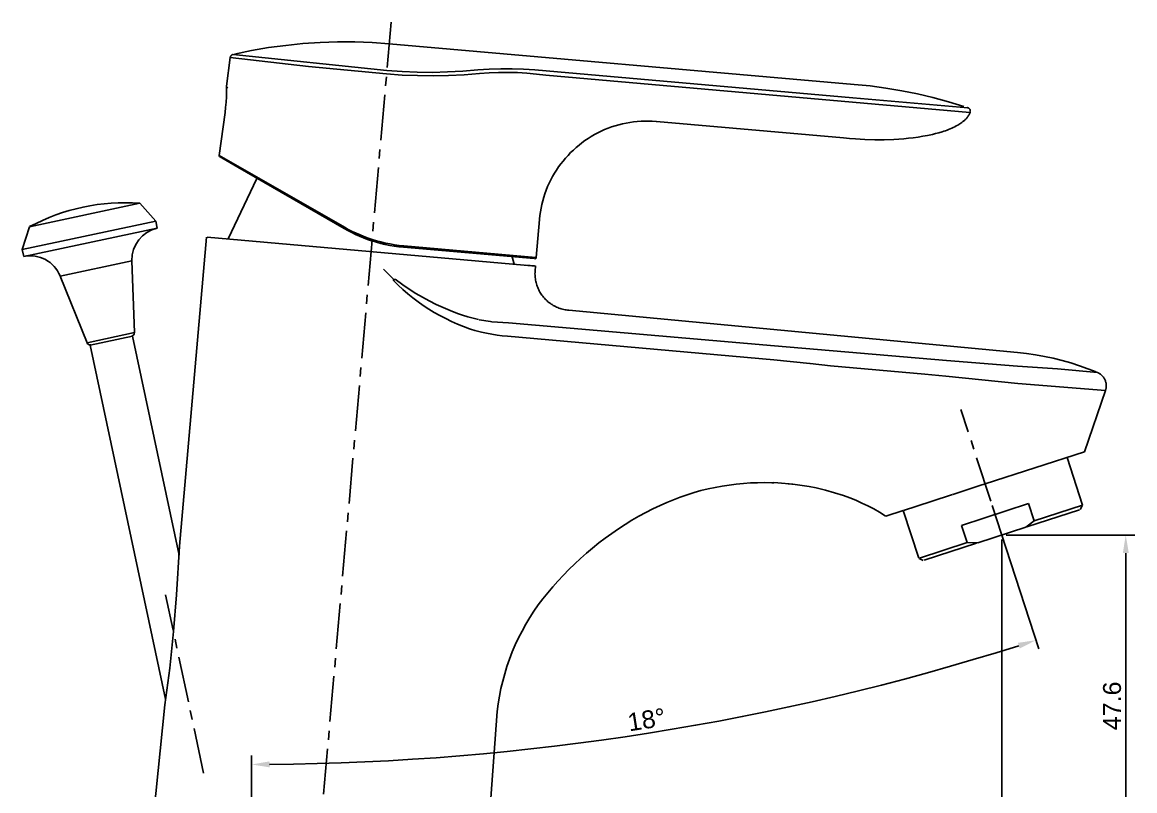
# Model space of a CAD drawing. Header units: millimetres. Extents: x 601 to 1195, y -13 to 407.
# Drawn here: x 729.8 to 884.8, y 137.5 to 244.5 of the extents above; entities that cross this region are included whole.
import ezdxf

# ---------------------------------------------------------------- set-up
doc = ezdxf.new("R2010")
doc.units = ezdxf.units.MM
doc.header["$LTSCALE"] = 0.1
doc.linetypes.add('CENTERX2', pattern=[101.6, 63.5, -12.7, 12.7, -12.7])
for name, color, linetype in [('CENTER', 1, 'CENTERX2'), ('DIM', 3, 'Continuous'), ('MAKE2D ______', 7, 'Continuous'), ('MAKE2D ______ - TANGENT', 7, 'Continuous')]:
    doc.layers.add(name, color=color, linetype=linetype)
doc.styles.get("Standard").update_dxf_attribs({"font": 'arial.ttf'})
doc.dimstyles.new('ISO-25', dxfattribs={"dimtxt": 2.5, "dimasz": 2.5, "dimexe": 1.25, "dimexo": 0.625, "dimtad": 1, "dimdec": 1, "dimdsep": 46, "dimtxsty": 'Standard', "dimcen": 2.5, "dimadec": 0, "dimazin": 2, "dimtfac": 1, "dimtdec": 1, "dimtmove": 0, "dimatfit": 3, "dimfxl": 1, "dimarcsym": 0})

# ---------------------------------------------------------------- blocks, each defined once
blk = doc.blocks.new('*D4')
at = {"layer": 'Defpoints', "color": 0, "transparency": 16777216}
for p in [(860.56, 190.6), (864.72, 177.82), (798.72, 143.09), (761.77, 135.02), (761.77, 66.56)]:
    blk.add_point(p, dxfattribs=at)
at = {"layer": 'DIM', "color": 0, "lineweight": -2, "transparency": 16777216}
for p, q in [((864.91, 177.22), (871.39, 157.27)), ((761.77, 135.65), (761.77, 142.4))]:
    blk.add_line(p, q, dxfattribs=at)
blk.add_arc((761.77, 494.67), 353.51, 270.4052, 287.5948, dxfattribs=at)
at = {"layer": 'DIM', "color": 0, "transparency": 16777216}
for points in [[(868.5, 158.09), (868.76, 157.3), (871.01, 158.46)], [(764.27, 140.75), (764.26, 141.58), (761.77, 141.15)]]:
    blk.add_solid(points, dxfattribs=at)
at = {"layer": 'DIM', "color": 0, "transparency": 16777216, "insert": (816.77, 147.38), "char_height": 2.5, "attachment_point": 5, "rotation": 9}
blk.add_mtext('18°', dxfattribs=at)
blk = doc.blocks.new('*D5')
at = {"layer": 'Defpoints', "color": 0, "transparency": 16777216}
for p in [(866.25, 173.1), (883.52, 173.1), (794.21, 125.52)]:
    blk.add_point(p, dxfattribs=at)
at = {"layer": 'DIM', "color": 0, "lineweight": -2, "transparency": 16777216}
for p, q in [((866.87, 173.1), (884.77, 173.1)), ((883.52, 128.02), (883.52, 170.6)), ((794.84, 125.52), (884.77, 125.52))]:
    blk.add_line(p, q, dxfattribs=at)
at = {"layer": 'DIM', "color": 0, "transparency": 16777216}
for points in [[(883.11, 170.6), (883.94, 170.6), (883.52, 173.1)], [(883.11, 128.02), (883.94, 128.02), (883.52, 125.52)]]:
    blk.add_solid(points, dxfattribs=at)
at = {"layer": 'DIM', "color": 0, "transparency": 16777216, "insert": (881.62, 149.31), "char_height": 2.5, "attachment_point": 5, "rotation": 90}
blk.add_mtext('47.6', dxfattribs=at)
blk = doc.blocks.new('*D6')
at = {"layer": 'Defpoints', "color": 0, "transparency": 16777216}
for p in [(866.25, 173.1), (770.79, 125.52), (866.25, 110.11)]:
    blk.add_point(p, dxfattribs=at)
at = {"layer": 'DIM', "color": 0, "lineweight": -2, "transparency": 16777216}
for p, q in [((866.25, 172.48), (866.25, 108.86)), ((770.79, 124.9), (770.79, 108.86)), ((773.29, 110.11), (863.75, 110.11))]:
    blk.add_line(p, q, dxfattribs=at)
at = {"layer": 'DIM', "color": 0, "transparency": 16777216}
for points in [[(773.29, 110.52), (773.29, 109.69), (770.79, 110.11)], [(863.75, 110.52), (863.75, 109.69), (866.25, 110.11)]]:
    blk.add_solid(points, dxfattribs=at)
at = {"layer": 'DIM', "color": 0, "transparency": 16777216, "insert": (818.52, 112.01), "char_height": 2.5, "attachment_point": 5}
blk.add_mtext('95.5', dxfattribs=at)

msp = doc.modelspace()

# ---------------------------------------------------------------- linework, layer by layer
for p, q in [((730.85, 216.06), (746.18, 219.32)), ((746.18, 219.32), (748.41, 216.85)), ((729.83, 212.9), (748.41, 216.85)), ((730.85, 216.06), (729.83, 212.9)), ((730.03, 211.92), (748.62, 215.87)), ((748.41, 216.85), (748.62, 215.87)), ((729.83, 212.9), (730.03, 211.92)), ((735.1, 209.19), (745.1, 211.32)), ((745.1, 211.32), (745.45, 201.31)), ((735.1, 209.19), (738.85, 199.9)), ((745.45, 201.31), (738.85, 199.9)), ((739.3, 199.58), (745.17, 200.82)), ((745.17, 200.82), (751.66, 170.32)), ((739.3, 199.58), (749.79, 150.25))]:
    msp.add_line(p, q)
for centre, radius, start, end in [((744.11, 191.4), 28, 85.7469, 118.2531), ((749.6, 211.48), 4.5, 102.5674, 182), ((730.93, 207.51), 4.5, 22, 101.4326), ((739.31, 200.09), 0.5, 202, 276.6668), ((744.95, 201.29), 0.5, 287.3332, 2)]:
    msp.add_arc(centre, radius, start, end)
at = {"layer": 'CENTER'}
for p, q in [((781.2, 244.54), (770.53, 122.52)), ((864.72, 177.82), (860.56, 190.6)), ((755.07, 139.96), (749.79, 164.8))]:
    msp.add_line(p, q, dxfattribs=at)
at = {"layer": 'DIM'}
for p, q in [((844.21, 228.42), (845.03, 228.35)), ((757.3, 225.86), (757.27, 225.98)), ((757.64, 225.63), (759.86, 224.35)), ((805.94, 204.42), (805.77, 204.43)), ((840.4, 179.67), (841.69, 179.38)), ((841.69, 179.38), (844.21, 178.62)), ((849.99, 175.8), (850.1, 175.73))]:
    msp.add_line(p, q, dxfattribs=at)
at = {"layer": 'MAKE2D ______'}
for p, q in [((768.92, 241.57), (771.32, 241.73)), ((771.32, 241.73), (773.72, 241.81)), ((773.72, 241.81), (776.13, 241.81)), ((776.13, 241.81), (778.54, 241.72)), ((778.54, 241.72), (780.94, 241.55)), ((759.4, 240.1), (761.76, 240.59)), ((761.76, 240.59), (764.13, 241)), ((764.13, 241), (766.52, 241.32)), ((766.52, 241.32), (768.92, 241.57)), ((780.94, 241.55), (845.69, 235.89)), ((758.27, 235.64), (758.8, 239.63)), ((758.81, 239.68), (758.8, 239.67)), ((758.8, 239.67), (758.8, 239.65)), ((758.8, 239.65), (758.8, 239.63)), ((758.82, 239.72), (758.81, 239.7)), ((758.81, 239.7), (758.81, 239.68)), ((758.83, 239.75), (758.82, 239.73)), ((758.82, 239.73), (758.82, 239.72)), ((758.84, 239.76), (758.83, 239.75)), ((758.85, 239.8), (758.84, 239.78)), ((758.84, 239.78), (758.84, 239.76)), ((758.86, 239.81), (758.85, 239.8)), ((758.87, 239.83), (758.86, 239.81)), ((758.88, 239.84), (758.87, 239.83)), ((758.89, 239.85), (758.88, 239.84)), ((758.9, 239.87), (758.89, 239.85)), ((758.91, 239.88), (758.9, 239.87)), ((758.92, 239.9), (758.91, 239.88)), ((758.93, 239.91), (758.92, 239.9)), ((758.94, 239.92), (758.93, 239.91)), ((758.96, 239.93), (758.94, 239.92)), ((758.97, 239.94), (758.96, 239.93)), ((758.98, 239.96), (758.97, 239.94)), ((759, 239.97), (758.98, 239.96)), ((759.01, 239.98), (759, 239.97)), ((759.02, 239.99), (759.01, 239.98)), ((759.04, 239.99), (759.02, 239.99)), ((759.05, 240), (759.04, 239.99)), ((759.07, 240.01), (759.05, 240)), ((759.08, 240.02), (759.07, 240.01)), ((759.1, 240.03), (759.08, 240.02)), ((759.12, 240.03), (759.1, 240.03)), ((759.13, 240.04), (759.12, 240.03)), ((759.15, 240.04), (759.13, 240.04)), ((759.17, 240.05), (759.15, 240.04)), ((759.18, 240.05), (759.17, 240.05)), ((759.18, 240.05), (759.19, 240.05)), ((845.69, 235.89), (847.91, 235.66)), ((847.91, 235.66), (850.12, 235.36)), ((758.32, 235.48), (758.45, 235.42)), ((850.12, 235.36), (852.31, 234.99)), ((852.31, 234.99), (854.5, 234.55)), ((854.5, 234.55), (856.67, 234.04)), ((856.67, 234.04), (858.82, 233.46)), ((858.82, 233.46), (860.95, 232.82)), ((861.42, 232.67), (861.46, 232.65)), ((861.53, 232.63), (861.55, 232.62)), ((861.55, 232.62), (861.57, 232.62)), ((861.57, 232.62), (861.58, 232.61)), ((861.58, 232.61), (861.6, 232.6)), ((861.6, 232.6), (861.61, 232.59)), ((861.61, 232.59), (861.63, 232.59)), ((861.63, 232.59), (861.64, 232.58)), ((861.64, 232.58), (861.66, 232.57)), ((861.66, 232.57), (861.67, 232.56)), ((861.67, 232.56), (861.68, 232.55)), ((861.68, 232.55), (861.7, 232.54)), ((861.7, 232.54), (861.71, 232.52)), ((861.71, 232.52), (861.72, 232.51)), ((861.72, 232.51), (861.74, 232.5)), ((861.74, 232.5), (861.75, 232.49)), ((861.75, 232.49), (861.76, 232.47)), ((861.76, 232.47), (861.77, 232.46)), ((861.77, 232.46), (861.78, 232.45)), ((861.78, 232.45), (861.79, 232.43)), ((861.79, 232.43), (861.8, 232.42)), ((861.1, 230.92), (861.04, 230.87)), ((861.16, 230.98), (861.1, 230.92)), ((861.23, 231.04), (861.16, 230.98)), ((861.27, 231.09), (861.23, 231.04)), ((861.32, 231.15), (861.27, 231.09)), ((861.37, 231.2), (861.32, 231.15)), ((861.41, 231.25), (861.37, 231.2)), ((861.46, 231.3), (861.41, 231.25)), ((861.5, 231.36), (861.46, 231.3)), ((861.54, 231.41), (861.5, 231.36)), ((861.58, 231.47), (861.54, 231.41)), ((861.62, 231.53), (861.58, 231.47)), ((861.66, 231.59), (861.62, 231.53)), ((861.69, 231.65), (861.66, 231.59)), ((861.73, 231.71), (861.69, 231.65)), ((861.76, 231.77), (861.73, 231.71)), ((861.79, 231.84), (861.76, 231.77)), ((861.82, 231.9), (861.79, 231.84)), ((861.8, 232.42), (861.81, 232.4)), ((861.81, 232.4), (861.82, 232.39)), ((861.82, 232.39), (861.83, 232.37)), ((861.83, 231.93), (861.82, 231.9)), ((861.83, 232.37), (861.83, 232.36)), ((861.83, 232.36), (861.84, 232.34)), ((861.84, 231.97), (861.83, 231.93)), ((861.84, 232.34), (861.85, 232.32)), ((861.85, 232.32), (861.85, 232.31)), ((861.85, 232.31), (861.86, 232.29)), ((861.86, 232.02), (861.85, 232)), ((861.85, 232), (861.85, 231.98)), ((861.86, 232.29), (861.86, 232.27)), ((861.86, 232.27), (861.86, 232.26)), ((861.86, 232.26), (861.87, 232.24)), ((861.87, 232.07), (861.86, 232.05)), ((861.86, 232.05), (861.86, 232.03)), ((861.86, 232.03), (861.86, 232.02)), ((861.87, 232.24), (861.87, 232.22)), ((861.87, 232.22), (861.87, 232.21)), ((861.87, 232.21), (861.87, 232.19)), ((861.87, 232.19), (861.88, 232.17)), ((861.88, 232.14), (861.87, 232.12)), ((861.87, 232.12), (861.87, 232.1)), ((861.87, 232.1), (861.87, 232.08)), ((861.87, 232.08), (861.87, 232.07)), ((861.88, 232.17), (861.88, 232.15)), ((861.88, 232.15), (861.88, 232.14)), ((844.21, 228.42), (818.14, 230.7)), ((858.18, 229.35), (857.96, 229.28)), ((858.41, 229.43), (858.18, 229.35)), ((858.63, 229.51), (858.41, 229.43)), ((858.85, 229.59), (858.63, 229.51)), ((859.07, 229.68), (858.85, 229.59)), ((859.28, 229.78), (859.07, 229.68)), ((859.5, 229.88), (859.28, 229.78)), ((859.71, 229.99), (859.5, 229.88)), ((859.92, 230.1), (859.71, 229.99)), ((860.13, 230.21), (859.92, 230.1)), ((860.27, 230.3), (860.13, 230.21)), ((860.42, 230.4), (860.27, 230.3)), ((860.56, 230.49), (860.42, 230.4)), ((860.7, 230.59), (860.56, 230.49)), ((860.84, 230.7), (860.7, 230.59)), ((860.91, 230.75), (860.84, 230.7)), ((860.97, 230.81), (860.91, 230.75)), ((861.04, 230.87), (860.97, 230.81)), ((845.03, 228.35), (845.86, 228.28)), ((847.2, 228.21), (845.86, 228.28)), ((848.55, 228.17), (847.2, 228.21)), ((849.89, 228.17), (848.55, 228.17)), ((851.24, 228.21), (849.89, 228.17)), ((851.91, 228.25), (851.24, 228.21)), ((852.59, 228.3), (851.91, 228.25)), ((853.26, 228.37), (852.59, 228.3)), ((853.92, 228.45), (853.26, 228.37)), ((854.59, 228.54), (853.92, 228.45)), ((855.26, 228.65), (854.59, 228.54)), ((855.92, 228.77), (855.26, 228.65)), ((856.58, 228.91), (855.92, 228.77)), ((857.04, 229.02), (856.58, 228.91)), ((857.5, 229.15), (857.04, 229.02)), ((857.96, 229.28), (857.5, 229.15)), ((757.37, 225.78), (757.64, 225.63)), ((759.86, 224.35), (774.65, 215.8)), ((758.5, 214.36), (762.48, 222.79)), ((801.89, 217.06), (801.42, 211.78)), ((775.18, 215.51), (774.65, 215.8)), ((775.71, 215.23), (775.18, 215.51)), ((751.73, 171.56), (755.5, 214.6)), ((801.32, 210.58), (755.59, 214.59)), ((776.26, 214.97), (775.71, 215.23)), ((776.81, 214.73), (776.26, 214.97)), ((777.36, 214.5), (776.81, 214.73)), ((777.92, 214.29), (777.36, 214.5)), ((778.49, 214.1), (777.92, 214.29)), ((779.15, 213.9), (778.54, 214.08)), ((779.77, 213.73), (779.15, 213.9)), ((780.34, 213.6), (779.62, 213.77)), ((780.39, 213.58), (779.77, 213.73)), ((781.02, 213.46), (780.39, 213.58)), ((781.64, 213.35), (781.02, 213.46)), ((782.28, 213.27), (781.64, 213.35)), ((782.91, 213.2), (782.28, 213.27)), ((801.13, 211.61), (782.91, 213.2)), ((798.05, 211.88), (798.33, 210.85)), ((801.22, 211.6), (801.21, 211.6)), ((801.21, 211.6), (801.21, 211.6)), ((801.23, 211.6), (801.22, 211.6)), ((801.24, 211.6), (801.23, 211.6)), ((801.25, 211.6), (801.24, 211.6)), ((801.24, 211.6), (801.24, 211.6)), ((801.26, 211.6), (801.25, 211.6)), ((801.27, 211.6), (801.26, 211.6)), ((801.28, 211.61), (801.27, 211.61)), ((801.27, 211.61), (801.27, 211.6)), ((801.29, 211.61), (801.28, 211.61)), ((801.3, 211.62), (801.29, 211.61)), ((801.29, 211.61), (801.29, 211.61)), ((801.31, 211.62), (801.3, 211.62)), ((801.32, 211.63), (801.31, 211.62)), ((801.31, 211.62), (801.31, 211.62)), ((801.33, 211.63), (801.32, 211.63)), ((801.34, 211.64), (801.33, 211.63)), ((801.33, 211.63), (801.33, 211.63)), ((801.35, 211.65), (801.34, 211.64)), ((801.34, 211.64), (801.34, 211.64)), ((801.36, 211.66), (801.35, 211.65)), ((801.35, 211.65), (801.35, 211.65)), ((801.37, 211.66), (801.36, 211.66)), ((801.38, 211.68), (801.37, 211.67)), ((801.37, 211.67), (801.37, 211.67)), ((801.37, 211.67), (801.37, 211.66)), ((801.39, 211.69), (801.38, 211.68)), ((801.38, 211.68), (801.38, 211.68)), ((801.4, 211.7), (801.39, 211.69)), ((801.39, 211.69), (801.39, 211.69)), ((801.41, 211.72), (801.4, 211.71)), ((801.4, 211.71), (801.4, 211.71)), ((801.4, 211.71), (801.4, 211.7)), ((801.42, 211.75), (801.41, 211.74)), ((801.41, 211.74), (801.41, 211.73)), ((801.41, 211.73), (801.41, 211.73)), ((801.41, 211.73), (801.41, 211.72)), ((801.42, 211.78), (801.42, 211.77)), ((801.42, 211.77), (801.42, 211.77)), ((801.42, 211.77), (801.42, 211.76)), ((801.42, 211.76), (801.42, 211.75)), ((801.42, 211.75), (801.42, 211.75)), ((780.14, 210.15), (781.54, 208.76)), ((801.18, 210.6), (799.95, 210.7)), ((801.25, 209.67), (801.24, 209.5)), ((801.24, 209.5), (801.25, 209.32)), ((801.26, 209.85), (801.25, 209.67)), ((801.25, 209.32), (801.26, 209.14)), ((801.32, 210.59), (801.26, 209.85)), ((781.75, 208.77), (781.64, 208.67)), ((801.26, 209.14), (801.27, 208.97)), ((801.27, 208.97), (801.3, 208.79)), ((801.3, 208.79), (801.32, 208.62)), ((801.32, 208.62), (801.36, 208.44)), ((801.36, 208.44), (801.4, 208.27)), ((801.4, 208.27), (801.44, 208.1)), ((801.44, 208.1), (801.5, 207.93)), ((801.5, 207.93), (801.55, 207.76)), ((801.55, 207.76), (801.62, 207.6)), ((801.62, 207.6), (801.69, 207.44)), ((801.69, 207.44), (801.76, 207.28)), ((801.76, 207.28), (801.84, 207.12)), ((801.84, 207.12), (801.93, 206.96)), ((801.93, 206.96), (802.02, 206.81)), ((802.02, 206.81), (802.11, 206.66)), ((802.11, 206.66), (802.21, 206.52)), ((802.21, 206.52), (802.32, 206.38)), ((802.32, 206.38), (802.43, 206.24)), ((802.43, 206.24), (802.55, 206.11)), ((802.55, 206.11), (802.67, 205.98)), ((802.67, 205.98), (802.79, 205.85)), ((802.79, 205.85), (802.92, 205.73)), ((802.92, 205.73), (803.05, 205.61)), ((803.05, 205.61), (803.19, 205.5)), ((803.19, 205.5), (803.33, 205.39)), ((803.33, 205.39), (803.47, 205.29)), ((803.47, 205.29), (803.62, 205.2)), ((803.62, 205.2), (803.77, 205.1)), ((803.77, 205.1), (803.93, 205.02)), ((803.93, 205.02), (804.08, 204.93)), ((804.08, 204.93), (804.24, 204.86)), ((804.24, 204.86), (804.4, 204.79)), ((804.4, 204.79), (804.57, 204.72)), ((804.57, 204.72), (804.73, 204.67)), ((804.73, 204.67), (804.9, 204.61)), ((804.9, 204.61), (805.07, 204.56)), ((805.07, 204.56), (805.25, 204.52)), ((805.25, 204.52), (805.42, 204.49)), ((805.42, 204.49), (805.59, 204.46)), ((805.59, 204.46), (805.77, 204.43)), ((868.44, 198.54), (805.94, 204.42)), ((869.7, 198.4), (868.45, 198.54)), ((870.95, 198.22), (869.7, 198.4)), ((872.19, 198), (870.95, 198.22)), ((873.42, 197.73), (872.19, 198)), ((874.64, 197.43), (873.42, 197.73)), ((875.86, 197.09), (874.64, 197.43)), ((877.06, 196.7), (875.86, 197.09)), ((878.24, 196.28), (877.06, 196.7)), ((879.41, 195.82), (878.24, 196.28)), ((879.57, 195.75), (879.63, 195.73)), ((879.63, 195.73), (879.7, 195.7)), ((879.7, 195.7), (879.76, 195.66)), ((879.76, 195.66), (879.82, 195.63)), ((879.82, 195.63), (879.87, 195.59)), ((879.87, 195.59), (879.93, 195.56)), ((879.93, 195.56), (879.99, 195.52)), ((879.99, 195.52), (880.04, 195.48)), ((880.04, 195.48), (880.1, 195.43)), ((880.1, 195.43), (880.15, 195.39)), ((880.15, 195.39), (880.2, 195.34)), ((880.2, 195.34), (880.24, 195.29)), ((880.24, 195.29), (880.29, 195.24)), ((880.29, 195.24), (880.34, 195.19)), ((880.34, 195.19), (880.38, 195.14)), ((880.38, 195.14), (880.42, 195.08)), ((880.42, 195.08), (880.46, 195.03)), ((880.46, 195.03), (880.5, 194.97)), ((880.5, 194.97), (880.53, 194.91)), ((880.53, 194.91), (880.57, 194.85)), ((880.57, 194.85), (880.6, 194.79)), ((880.6, 194.79), (880.63, 194.73)), ((880.63, 194.73), (880.65, 194.67)), ((880.65, 194.67), (880.68, 194.6)), ((880.68, 194.6), (880.7, 194.54)), ((880.7, 194.54), (880.72, 194.47)), ((880.72, 194.47), (880.74, 194.41)), ((880.74, 194.41), (880.76, 194.34)), ((880.76, 194.34), (880.77, 194.27)), ((880.77, 194.27), (880.78, 194.2)), ((880.78, 194.2), (880.79, 194.14)), ((880.79, 194.14), (880.8, 194.07)), ((880.8, 193.73), (880.79, 193.66)), ((880.8, 194.07), (880.8, 194)), ((880.8, 194), (880.8, 193.93)), ((880.8, 193.93), (880.8, 193.86)), ((880.8, 193.86), (880.8, 193.79)), ((880.8, 193.79), (880.8, 193.73)), ((877.77, 184.72), (880.7, 193.26)), ((880.72, 193.32), (880.7, 193.26)), ((880.74, 193.39), (880.72, 193.32)), ((880.75, 193.46), (880.74, 193.39)), ((880.77, 193.52), (880.75, 193.46)), ((880.78, 193.59), (880.77, 193.52)), ((880.79, 193.66), (880.78, 193.59)), ((863.94, 180.22), (877.77, 184.72)), ((875.35, 183.93), (877.51, 177.29)), ((826.33, 179.74), (825.34, 179.53)), ((827.3, 179.92), (826.33, 179.74)), ((828.29, 180.07), (827.3, 179.92)), ((829.27, 180.2), (828.29, 180.07)), ((830.26, 180.29), (829.27, 180.2)), ((831.25, 180.36), (830.26, 180.29)), ((832.24, 180.4), (831.25, 180.36)), ((833.23, 180.41), (832.24, 180.4)), ((834.22, 180.4), (833.23, 180.41)), ((834.22, 180.4), (834.51, 180.39)), ((837.47, 180.15), (836.48, 180.25)), ((838.45, 180.02), (837.47, 180.15)), ((839.43, 179.86), (838.45, 180.02)), ((840.4, 179.67), (839.43, 179.86)), ((859.42, 178.75), (863.21, 179.99)), ((863.21, 179.99), (863.94, 180.22)), ((821.48, 178.38), (820.54, 178.03)), ((822.43, 178.71), (821.48, 178.38)), ((823.39, 179.02), (822.43, 178.71)), ((824.36, 179.29), (823.39, 179.02)), ((825.34, 179.53), (824.36, 179.29)), ((845.07, 178.3), (844.21, 178.62)), ((845.93, 177.95), (845.07, 178.3)), ((856.43, 177.78), (859.41, 178.75)), ((817.67, 176.76), (816.68, 176.26)), ((818.68, 177.24), (817.67, 176.76)), ((819.61, 177.65), (818.68, 177.24)), ((820.54, 178.03), (819.61, 177.65)), ((846.77, 177.57), (845.93, 177.95)), ((847.59, 177.17), (846.77, 177.57)), ((848.41, 176.74), (847.59, 177.17)), ((849.21, 176.28), (848.41, 176.74)), ((852.55, 176.52), (856.43, 177.78)), ((860.65, 174.44), (869.99, 177.48)), ((869.99, 177.48), (870.76, 175.1)), ((870.76, 175.1), (877.51, 177.29)), ((877.19, 176.66), (877.51, 177.29)), ((814.73, 175.17), (813.78, 174.58)), ((815.7, 175.73), (814.73, 175.17)), ((816.68, 176.26), (815.7, 175.73)), ((849.99, 175.8), (849.21, 176.28)), ((850.1, 175.73), (852.54, 176.52)), ((854.68, 169.87), (852.52, 176.51)), ((870.76, 175.1), (869.59, 174.19)), ((869.75, 174.24), (877.06, 176.62)), ((812.85, 173.97), (811.93, 173.34)), ((813.78, 174.58), (812.85, 173.97)), ((861.43, 172.06), (860.65, 174.44)), ((862.91, 172.02), (869.59, 174.19)), ((810.14, 172.01), (809.27, 171.3)), ((811.02, 172.69), (810.14, 172.01)), ((811.93, 173.34), (811.02, 172.69)), ((854.79, 169.91), (861.43, 172.06)), ((862.91, 172.02), (861.43, 172.06)), ((751.73, 171.56), (751.33, 164.77)), ((808.42, 170.58), (807.58, 169.84)), ((809.27, 171.3), (808.42, 170.58)), ((855.44, 169.59), (862.75, 171.97)), ((806.77, 169.08), (805.97, 168.3)), ((807.58, 169.84), (806.77, 169.08)), ((855.31, 169.55), (854.75, 169.84)), ((805.19, 167.5), (804.43, 166.68)), ((805.97, 168.3), (805.19, 167.5)), ((803.01, 165.08), (803.71, 165.89)), ((803.71, 165.89), (804.44, 166.68)), ((751.33, 164.77), (750.91, 159.65)), ((802.34, 164.24), (803.01, 165.08)), ((801.08, 162.5), (801.7, 163.38)), ((801.7, 163.38), (802.34, 164.24)), ((799.95, 160.68), (800.5, 161.6)), ((800.5, 161.6), (801.08, 162.5)), ((750.91, 159.65), (750.37, 154.55)), ((798.95, 158.78), (799.43, 159.74)), ((799.43, 159.74), (799.95, 160.68)), ((798.49, 157.81), (798.95, 158.78)), ((797.69, 155.82), (798.07, 156.82)), ((798.07, 156.82), (798.49, 157.81)), ((797.34, 154.81), (797.69, 155.82)), ((750.37, 154.55), (749.68, 149.46)), ((796.74, 152.75), (797.02, 153.78)), ((797.02, 153.78), (797.34, 154.81)), ((796.5, 151.71), (796.74, 152.75)), ((796.11, 149.59), (796.29, 150.65)), ((796.29, 150.65), (796.5, 151.71)), ((749.68, 149.46), (747.33, 126.17)), ((795.98, 148.53), (796.11, 149.59)), ((794.3, 125.91), (795.98, 148.53))]:
    msp.add_line(p, q, dxfattribs=at)
at = {"layer": 'MAKE2D ______ - TANGENT'}
for p, q in [((758.8, 239.63), (769.68, 238.38)), ((780.61, 237.81), (759.19, 240.05)), ((769.68, 238.38), (780.57, 237.33)), ((782.73, 237.18), (780.57, 237.33)), ((782.72, 237.66), (780.61, 237.81)), ((784.84, 237.57), (782.72, 237.66)), ((784.89, 237.1), (782.73, 237.18)), ((786.95, 237.56), (784.84, 237.57)), ((787.05, 237.07), (784.89, 237.1)), ((789.07, 237.61), (786.95, 237.56)), ((789.21, 237.12), (787.05, 237.07)), ((791.18, 237.72), (789.07, 237.61)), ((791.37, 237.23), (789.21, 237.12)), ((793.28, 237.91), (791.18, 237.72)), ((793.52, 237.4), (791.37, 237.23)), ((794.87, 238), (793.28, 237.91)), ((793.52, 237.4), (794.84, 237.49)), ((794.84, 237.49), (796.16, 237.54)), ((796.46, 238.05), (794.87, 238)), ((796.16, 237.54), (797.48, 237.55)), ((798.05, 238.05), (796.46, 238.05)), ((797.48, 237.55), (798.8, 237.52)), ((799.63, 238.01), (798.05, 238.05)), ((798.8, 237.52), (800.12, 237.44)), ((801.22, 237.91), (799.63, 238.01)), ((800.12, 237.44), (801.44, 237.32)), ((802.8, 237.77), (801.22, 237.91)), ((801.44, 237.32), (802.75, 237.15)), ((802.75, 237.15), (845.48, 233.41)), ((802.8, 237.77), (845.53, 234.03)), ((758.27, 234.9), (758.27, 235.64)), ((758.22, 233.42), (758.26, 234.16)), ((758.26, 234.16), (758.27, 234.9)), ((861.54, 232.63), (845.53, 234.03)), ((758.07, 231.95), (758.15, 232.68)), ((758.15, 232.68), (758.22, 233.42)), ((845.48, 233.41), (861.78, 231.99)), ((861.46, 232.64), (861.54, 232.63)), ((861.54, 232.63), (861.54, 232.63)), ((757.27, 225.98), (758.07, 231.95)), ((809.99, 229.13), (810.46, 229.36)), ((810.46, 229.36), (810.94, 229.58)), ((810.94, 229.58), (811.42, 229.77)), ((811.42, 229.77), (811.91, 229.95)), ((811.91, 229.95), (812.41, 230.11)), ((812.41, 230.11), (812.91, 230.26)), ((812.91, 230.26), (813.42, 230.39)), ((813.42, 230.39), (813.93, 230.5)), ((813.93, 230.5), (814.45, 230.59)), ((814.45, 230.59), (814.97, 230.66)), ((814.97, 230.66), (815.49, 230.72)), ((815.49, 230.72), (816.01, 230.75)), ((816.01, 230.75), (816.53, 230.77)), ((816.53, 230.77), (817.05, 230.77)), ((817.05, 230.77), (817.58, 230.76)), ((817.58, 230.76), (818.1, 230.72)), ((807.78, 227.75), (808.2, 228.06)), ((808.2, 228.06), (808.63, 228.35)), ((808.63, 228.35), (809.08, 228.63)), ((809.08, 228.63), (809.53, 228.89)), ((809.53, 228.89), (809.99, 229.13)), ((805.84, 226), (806.2, 226.38)), ((806.2, 226.38), (806.58, 226.74)), ((806.58, 226.74), (806.96, 227.09)), ((806.96, 227.09), (807.37, 227.43)), ((807.37, 227.43), (807.78, 227.75)), ((774.71, 215.99), (757.27, 225.98)), ((757.3, 225.86), (757.37, 225.78)), ((804.52, 224.38), (804.83, 224.8)), ((804.83, 224.8), (805.15, 225.21)), ((805.15, 225.21), (805.49, 225.61)), ((805.49, 225.61), (805.84, 226)), ((803.69, 223.05), (803.95, 223.5)), ((803.95, 223.5), (804.23, 223.94)), ((804.23, 223.94), (804.52, 224.38)), ((802.81, 221.15), (803, 221.64)), ((803, 221.64), (803.21, 222.12)), ((803.21, 222.12), (803.44, 222.59)), ((803.44, 222.59), (803.69, 223.05)), ((802.32, 219.66), (802.46, 220.16)), ((802.46, 220.16), (802.63, 220.66)), ((802.63, 220.66), (802.81, 221.15)), ((801.99, 218.13), (802.08, 218.64)), ((802.08, 218.64), (802.19, 219.15)), ((802.19, 219.15), (802.32, 219.66)), ((801.86, 217.09), (801.92, 217.61)), ((801.92, 217.61), (801.99, 218.13)), ((775.24, 215.69), (774.72, 215.98)), ((775.78, 215.41), (775.24, 215.69)), ((776.32, 215.16), (775.78, 215.41)), ((776.87, 214.91), (776.32, 215.16)), ((777.42, 214.69), (776.87, 214.91)), ((777.99, 214.48), (777.42, 214.69)), ((778.56, 214.29), (777.99, 214.48)), ((778.56, 214.29), (779.17, 214.1)), ((779.17, 214.1), (779.79, 213.93)), ((779.79, 213.93), (780.42, 213.78)), ((780.42, 213.78), (781.05, 213.66)), ((781.05, 213.66), (781.69, 213.55)), ((781.69, 213.55), (782.33, 213.46)), ((782.33, 213.46), (782.97, 213.4)), ((782.97, 213.4), (801.35, 211.79)), ((781.54, 208.76), (781.52, 208.56)), ((781.52, 208.56), (782.17, 207.92)), ((782.84, 207.94), (781.75, 208.77)), ((782.17, 207.92), (782.83, 207.31)), ((783.73, 207.34), (782.84, 207.94)), ((782.83, 207.31), (783.52, 206.72)), ((783.52, 206.72), (784.22, 206.15)), ((784.64, 206.77), (783.73, 207.34)), ((784.22, 206.15), (784.95, 205.61)), ((785.57, 206.23), (784.64, 206.77)), ((786.51, 205.72), (785.57, 206.23)), ((784.95, 205.61), (785.68, 205.09)), ((785.68, 205.09), (786.44, 204.59)), ((786.44, 204.59), (787.21, 204.12)), ((787.47, 205.24), (786.51, 205.72)), ((788.44, 204.79), (787.47, 205.24)), ((789.43, 204.37), (788.44, 204.79)), ((787.21, 204.12), (788, 203.68)), ((788, 203.68), (788.8, 203.26)), ((788.8, 203.26), (789.61, 202.86)), ((790.43, 203.98), (789.43, 204.37)), ((791.15, 203.72), (790.43, 203.98)), ((791.89, 203.5), (791.15, 203.72)), ((792.63, 203.3), (791.89, 203.5)), ((793.37, 203.12), (792.63, 203.3)), ((795.03, 202.84), (793.45, 203.1)), ((789.61, 202.86), (790.44, 202.5)), ((790.44, 202.5), (791.28, 202.16)), ((791.28, 202.16), (792.13, 201.84)), ((792.13, 201.84), (792.98, 201.56)), ((793.06, 201.54), (793.78, 201.36)), ((795.24, 202.82), (795.03, 202.84)), ((797.53, 202.68), (795.24, 202.82)), ((834.59, 199.45), (797.53, 202.68)), ((793.78, 201.36), (794.5, 201.21)), ((794.5, 201.21), (795.23, 201.08)), ((795.23, 201.08), (795.96, 200.97)), ((795.96, 200.97), (796.69, 200.88)), ((796.69, 200.88), (797.43, 200.82)), ((797.43, 200.82), (834.51, 197.52)), ((858.57, 197.42), (834.6, 199.45)), ((834.51, 197.52), (839.54, 196.99)), ((839.55, 196.99), (842.41, 196.68)), ((868.44, 196.65), (858.57, 197.42)), ((842.41, 196.68), (855.53, 195.51)), ((855.53, 195.51), (858.47, 195.26)), ((858.47, 195.26), (868.49, 194.21)), ((868.44, 196.65), (874.01, 196.28)), ((874.01, 196.28), (879.57, 195.75)), ((880.7, 193.26), (868.49, 194.21)), ((835.07, 180.37), (834.51, 180.41)), ((837.16, 180.21), (835.07, 180.37))]:
    msp.add_line(p, q, dxfattribs=at)

# ---------------------------------------------------------------- dimensions: what is measured, and where the dimension line sits
at = {"layer": 'DIM'}
dim = msp.add_angular_dim_2l(base=(798.72, 143.09), line1=((864.72, 177.82), (860.56, 190.6)), line2=((761.77, 66.56), (761.77, 135.02)), dimstyle='ISO-25', dxfattribs=at)
dim.commit()
dim.dimension.update_dxf_attribs({"geometry": '*D4', "text_midpoint": (816.77, 147.38)})
dim = msp.add_linear_dim(base=(866.25, 110.11), p1=(770.79, 125.52), p2=(866.25, 173.1), dimstyle='ISO-25', dxfattribs=at)
dim.commit()
dim.dimension.update_dxf_attribs({"geometry": '*D6', "text_midpoint": (818.52, 112.01)})
dim = msp.add_linear_dim(base=(883.52, 173.1), p1=(794.21, 125.52), p2=(866.25, 173.1), angle=90, dimstyle='ISO-25', dxfattribs=at)
dim.commit()
dim.dimension.update_dxf_attribs({"geometry": '*D5', "text_midpoint": (881.62, 149.31)})

doc.saveas('drawing.dxf')
